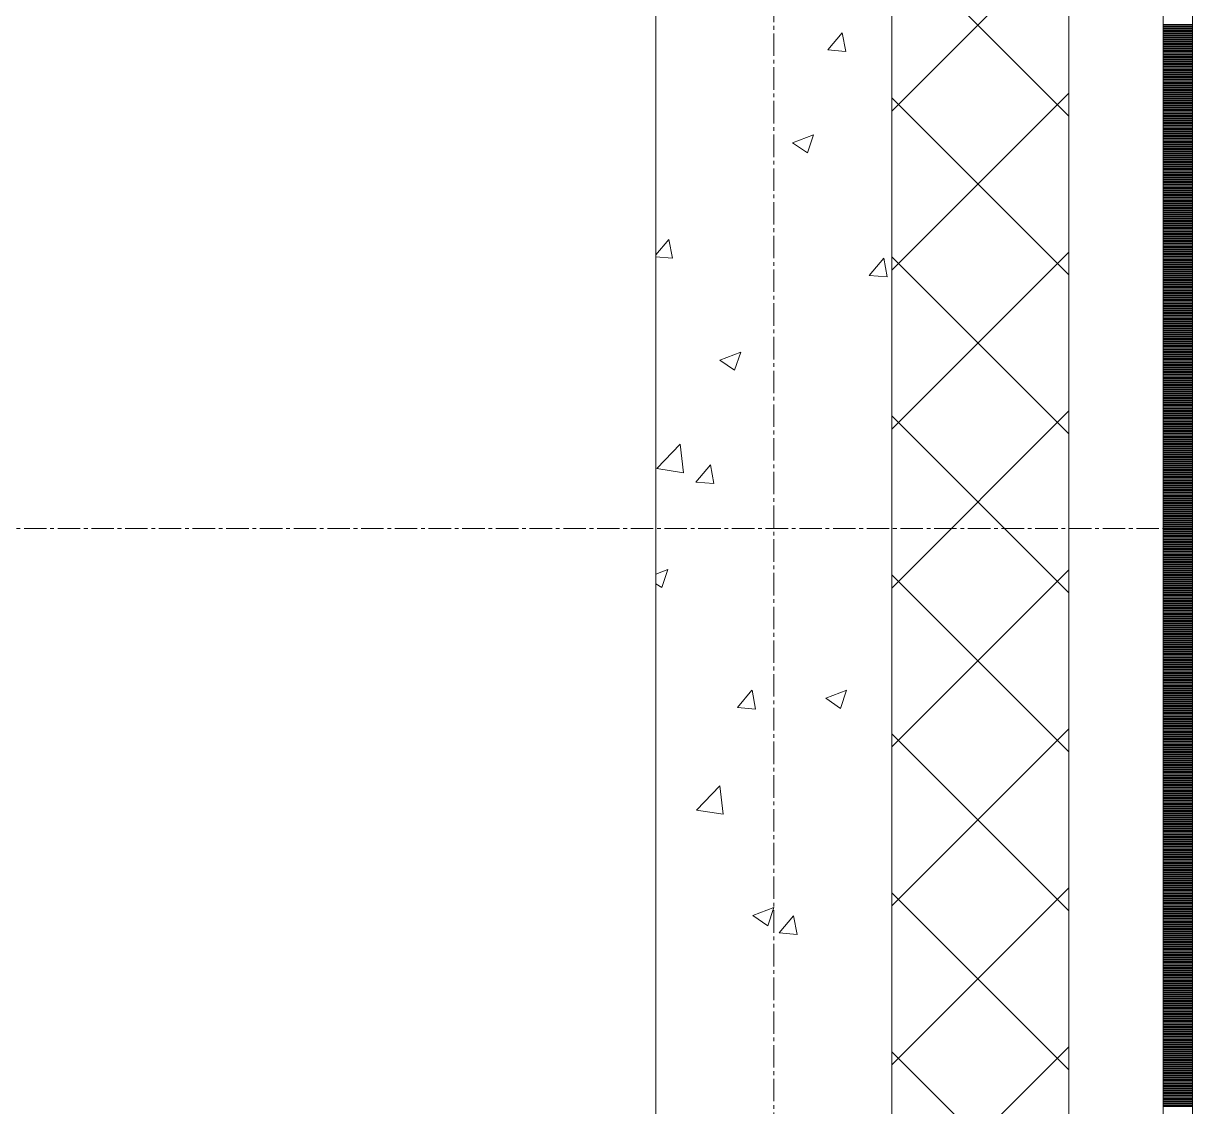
# Model space of a CAD drawing. Header units: millimetres. Extents: x -24360 to 609566, y -391049 to 148426.
# Drawn here: x 261009 to 262000, y -165740 to -164822 of the extents above; entities that cross this region are included whole.
import ezdxf

# ---------------------------------------------------------------- set-up
doc = ezdxf.new("R2010")
doc.units = ezdxf.units.MM
doc.linetypes.add('CENTER2', pattern=[28.575, 19.05, -3.175, 3.175, -3.175])
doc.layers.add('АР_Оси_РД_100', color=7, linetype='Continuous', lineweight=0, true_color=0x525252)
for name, color, linetype, lineweight in [('АР_Стены ПЕНОблок', 52, 'Continuous', 20), ('АР_Тонкая', 254, 'Continuous', 5), ('АР_Утеплитель', 31, 'Continuous', 0), ('АР_Штриховка', 8, 'Continuous', 0)]:
    doc.layers.add(name, color=color, linetype=linetype, lineweight=lineweight)

msp = doc.modelspace()

# ---------------------------------------------------------------- linework, layer by layer
at = {"layer": 'АР_Оси_РД_100', "linetype": 'CENTER2'}
for p, q in [((261645, -167650), (261645, -155721.321)), ((261645, -167650), (261645, -158150)), ((262000, -165250), (250765, -165250))]:
    msp.add_line(p, q, dxfattribs=at)
at = {"layer": 'АР_Стены ПЕНОблок', "color": 18, "linetype": 'Continuous', "lineweight": 20, "true_color": 0x000000}
for p, q in [((261545, -158150), (261545, -168350)), ((261745, -168350), (261745, -158150))]:
    msp.add_line(p, q, dxfattribs=at)
at = {"layer": 'АР_Тонкая', "color": 18, "linetype": 'Continuous', "lineweight": 5, "true_color": 0x000000}
for p, q in [((261895, -158150), (261895, -168350)), ((261975, -168350), (261975, -158150)), ((261975, -158150), (261975, -168350)), ((262000, -168350), (262000, -158150))]:
    msp.add_line(p, q, dxfattribs=at)
at = {"layer": 'АР_Утеплитель', "color": 18, "linetype": 'Continuous', "lineweight": 0, "true_color": 0x000000}
for p, q in [((261745, -158150), (261745, -168350)), ((261895, -168350), (261895, -158150))]:
    msp.add_line(p, q, dxfattribs=at)
at = {"layer": 'АР_Штриховка', "color": 18, "linetype": 'Continuous', "lineweight": 0, "true_color": 0x000000}
for p, q in [((261745, -164896.409), (261895, -164746.409)), ((261895, -164900.552), (261745, -164750.552)), ((261975, -164823), (262000, -164823)), ((261975, -164824), (262000, -164824)), ((261975, -164825), (262000, -164825)), ((261975, -164826), (262000, -164826)), ((261690.696, -164844.538), (261702.941, -164829.945)), ((261705.952, -164845.854), (261703.015, -164829.933)), ((261975, -164827), (262000, -164827)), ((261975, -164828), (262000, -164828)), ((261975, -164829), (262000, -164829)), ((261975, -164830), (262000, -164830)), ((261975, -164831), (262000, -164831)), ((261975, -164832), (262000, -164832)), ((261975, -164833), (262000, -164833)), ((261975, -164834), (262000, -164834)), ((261975, -164835), (262000, -164835)), ((261975, -164836), (262000, -164836)), ((261690.696, -164844.539), (261705.878, -164845.868)), ((261975, -164837), (262000, -164837)), ((261975, -164838), (262000, -164838)), ((261975, -164839), (262000, -164839)), ((261975, -164840), (262000, -164840)), ((261975, -164841), (262000, -164841)), ((261975, -164842), (262000, -164842)), ((261975, -164843), (262000, -164843)), ((261975, -164844), (262000, -164844)), ((261975, -164845), (262000, -164845)), ((261975, -164846), (262000, -164846)), ((261975, -164847), (262000, -164847)), ((261975, -164848), (262000, -164848)), ((261975, -164849), (262000, -164849)), ((261975, -164850), (262000, -164850)), ((261975, -164851), (262000, -164851)), ((261975, -164852), (262000, -164852)), ((261975, -164853), (262000, -164853)), ((261975, -164854), (262000, -164854)), ((261975, -164855), (262000, -164855)), ((261975, -164856), (262000, -164856)), ((261975, -164857), (262000, -164857)), ((261975, -164858), (262000, -164858)), ((261975, -164859), (262000, -164859)), ((261975, -164860), (262000, -164860)), ((261975, -164861), (262000, -164861)), ((261975, -164862), (262000, -164862)), ((261975, -164863), (262000, -164863)), ((261975, -164864), (262000, -164864)), ((261975, -164865), (262000, -164865)), ((261975, -164866), (262000, -164866)), ((261975, -164867), (262000, -164867)), ((261975, -164868), (262000, -164868)), ((261975, -164869), (262000, -164869)), ((261975, -164870), (262000, -164870)), ((261975, -164871), (262000, -164871)), ((261975, -164872), (262000, -164872)), ((261975, -164873), (262000, -164873)), ((261975, -164874), (262000, -164874)), ((261975, -164875), (262000, -164875)), ((261975, -164876), (262000, -164876)), ((261745, -165031.113), (261895, -164881.113)), ((261895, -165035.256), (261745, -164885.256)), ((261975, -164877), (262000, -164877)), ((261975, -164878), (262000, -164878)), ((261975, -164879), (262000, -164879)), ((261975, -164880), (262000, -164880)), ((261975, -164881), (262000, -164881)), ((261975, -164882), (262000, -164882)), ((261975, -164883), (262000, -164883)), ((261975, -164884), (262000, -164884)), ((261975, -164885), (262000, -164885)), ((261975, -164886), (262000, -164886)), ((261975, -164887), (262000, -164887)), ((261975, -164888), (262000, -164888)), ((261975, -164889), (262000, -164889)), ((261975, -164890), (262000, -164890)), ((261975, -164891), (262000, -164891)), ((261975, -164892), (262000, -164892)), ((261975, -164893), (262000, -164893)), ((261975, -164894), (262000, -164894)), ((261975, -164895), (262000, -164895)), ((261975, -164896), (262000, -164896)), ((261975, -164897), (262000, -164897)), ((261975, -164898), (262000, -164898)), ((261975, -164899), (262000, -164899)), ((261975, -164900), (262000, -164900)), ((261975, -164901), (262000, -164901)), ((261975, -164902), (262000, -164902)), ((261975, -164903), (262000, -164903)), ((261975, -164904), (262000, -164904)), ((261975, -164905), (262000, -164905)), ((261975, -164906), (262000, -164906)), ((261975, -164907), (262000, -164907)), ((261975, -164908), (262000, -164908)), ((261975, -164909), (262000, -164909)), ((261975, -164910), (262000, -164910)), ((261975, -164911), (262000, -164911)), ((261975, -164912), (262000, -164912)), ((261975, -164913), (262000, -164913)), ((261975, -164914), (262000, -164914)), ((261975, -164915), (262000, -164915)), ((261660.944, -164923.333), (261673.579, -164931.855)), ((261660.964, -164923.289), (261678.749, -164916.462)), ((261673.583, -164931.856), (261678.733, -164916.507)), ((261975, -164916), (262000, -164916)), ((261975, -164917), (262000, -164917)), ((261975, -164918), (262000, -164918)), ((261975, -164919), (262000, -164919)), ((261975, -164920), (262000, -164920)), ((261975, -164921), (262000, -164921)), ((261975, -164922), (262000, -164922)), ((261975, -164923), (262000, -164923)), ((261975, -164924), (262000, -164924)), ((261975, -164925), (262000, -164925)), ((261975, -164926), (262000, -164926)), ((261975, -164927), (262000, -164927)), ((261975, -164928), (262000, -164928)), ((261975, -164929), (262000, -164929)), ((261975, -164930), (262000, -164930)), ((261975, -164931), (262000, -164931)), ((261975, -164932), (262000, -164932)), ((261975, -164933), (262000, -164933)), ((261975, -164934), (262000, -164934)), ((261975, -164935), (262000, -164935)), ((261975, -164936), (262000, -164936)), ((261975, -164937), (262000, -164937)), ((261975, -164938), (262000, -164938)), ((261975, -164939), (262000, -164939)), ((261975, -164940), (262000, -164940)), ((261975, -164941), (262000, -164941)), ((261975, -164942), (262000, -164942)), ((261975, -164943), (262000, -164943)), ((261975, -164944), (262000, -164944)), ((261975, -164945), (262000, -164945)), ((261975, -164946), (262000, -164946)), ((261975, -164947), (262000, -164947)), ((261975, -164948), (262000, -164948)), ((261975, -164949), (262000, -164949)), ((261975, -164950), (262000, -164950)), ((261975, -164951), (262000, -164951)), ((261975, -164952), (262000, -164952)), ((261975, -164953), (262000, -164953)), ((261975, -164954), (262000, -164954)), ((261975, -164955), (262000, -164955)), ((261975, -164956), (262000, -164956)), ((261975, -164957), (262000, -164957)), ((261975, -164958), (262000, -164958)), ((261975, -164959), (262000, -164959)), ((261975, -164960), (262000, -164960)), ((261975, -164961), (262000, -164961)), ((261975, -164962), (262000, -164962)), ((261975, -164963), (262000, -164963)), ((261975, -164964), (262000, -164964)), ((261975, -164965), (262000, -164965)), ((261975, -164966), (262000, -164966)), ((261975, -164967), (262000, -164967)), ((261975, -164968), (262000, -164968)), ((261975, -164969), (262000, -164969)), ((261975, -164970), (262000, -164970)), ((261975, -164971), (262000, -164971)), ((261975, -164972), (262000, -164972)), ((261975, -164973), (262000, -164973)), ((261975, -164974), (262000, -164974)), ((261975, -164975), (262000, -164975)), ((261975, -164976), (262000, -164976)), ((261975, -164977), (262000, -164977)), ((261975, -164978), (262000, -164978)), ((261975, -164979), (262000, -164979)), ((261975, -164980), (262000, -164980)), ((261975, -164981), (262000, -164981)), ((261975, -164982), (262000, -164982)), ((261975, -164983), (262000, -164983)), ((261975, -164984), (262000, -164984)), ((261975, -164985), (262000, -164985)), ((261975, -164986), (262000, -164986)), ((261975, -164987), (262000, -164987)), ((261975, -164988), (262000, -164988)), ((261975, -164989), (262000, -164989)), ((261975, -164990), (262000, -164990)), ((261975, -164991), (262000, -164991)), ((261975, -164992), (262000, -164992)), ((261975, -164993), (262000, -164993)), ((261975, -164994), (262000, -164994)), ((261975, -164995), (262000, -164995)), ((261975, -164996), (262000, -164996)), ((261975, -164997), (262000, -164997)), ((261975, -164998), (262000, -164998)), ((261975, -164999), (262000, -164999)), ((261975, -165000), (262000, -165000)), ((261975, -165001), (262000, -165001)), ((261975, -165002), (262000, -165002)), ((261975, -165003), (262000, -165003)), ((261975, -165004), (262000, -165004)), ((261545, -165018.172), (261556, -165005.063)), ((261559.01, -165020.972), (261556.073, -165005.05)), ((261975, -165005), (262000, -165005)), ((261975, -165006), (262000, -165006)), ((261975, -165007), (262000, -165007)), ((261975, -165008), (262000, -165008)), ((261975, -165009), (262000, -165009)), ((261975, -165010), (262000, -165010)), ((261975, -165011), (262000, -165011)), ((261975, -165012), (262000, -165012)), ((261975, -165013), (262000, -165013)), ((261975, -165014), (262000, -165014)), ((261545, -165019.766), (261558.936, -165020.985)), ((261725.939, -165035.595), (261738.184, -165021.002)), ((261741.195, -165036.911), (261738.258, -165020.99)), ((261745, -165165.816), (261895, -165015.816)), ((261895, -165169.96), (261745, -165019.96)), ((261975, -165015), (262000, -165015)), ((261975, -165016), (262000, -165016)), ((261975, -165017), (262000, -165017)), ((261975, -165018), (262000, -165018)), ((261975, -165019), (262000, -165019)), ((261975, -165020), (262000, -165020)), ((261975, -165021), (262000, -165021)), ((261975, -165022), (262000, -165022)), ((261975, -165023), (262000, -165023)), ((261975, -165024), (262000, -165024)), ((261975, -165025), (262000, -165025)), ((261975, -165026), (262000, -165026)), ((261975, -165027), (262000, -165027)), ((261975, -165028), (262000, -165028)), ((261975, -165029), (262000, -165029)), ((261975, -165030), (262000, -165030)), ((261975, -165031), (262000, -165031)), ((261975, -165032), (262000, -165032)), ((261975, -165033), (262000, -165033)), ((261975, -165034), (262000, -165034)), ((261725.939, -165035.596), (261741.121, -165036.924)), ((261975, -165035), (262000, -165035)), ((261975, -165036), (262000, -165036)), ((261975, -165037), (262000, -165037)), ((261975, -165038), (262000, -165038)), ((261975, -165039), (262000, -165039)), ((261975, -165040), (262000, -165040)), ((261975, -165041), (262000, -165041)), ((261975, -165042), (262000, -165042)), ((261975, -165043), (262000, -165043)), ((261975, -165044), (262000, -165044)), ((261975, -165045), (262000, -165045)), ((261975, -165046), (262000, -165046)), ((261975, -165047), (262000, -165047)), ((261975, -165048), (262000, -165048)), ((261975, -165049), (262000, -165049)), ((261975, -165050), (262000, -165050)), ((261975, -165051), (262000, -165051)), ((261975, -165052), (262000, -165052)), ((261975, -165053), (262000, -165053)), ((261975, -165054), (262000, -165054)), ((261975, -165055), (262000, -165055)), ((261975, -165056), (262000, -165056)), ((261975, -165057), (262000, -165057)), ((261975, -165058), (262000, -165058)), ((261975, -165059), (262000, -165059)), ((261975, -165060), (262000, -165060)), ((261975, -165061), (262000, -165061)), ((261975, -165062), (262000, -165062)), ((261975, -165063), (262000, -165063)), ((261975, -165064), (262000, -165064)), ((261975, -165065), (262000, -165065)), ((261975, -165066), (262000, -165066)), ((261975, -165067), (262000, -165067)), ((261975, -165068), (262000, -165068)), ((261975, -165069), (262000, -165069)), ((261975, -165070), (262000, -165070)), ((261975, -165071), (262000, -165071)), ((261975, -165072), (262000, -165072)), ((261975, -165073), (262000, -165073)), ((261975, -165074), (262000, -165074)), ((261975, -165075), (262000, -165075)), ((261975, -165076), (262000, -165076)), ((261975, -165077), (262000, -165077)), ((261975, -165078), (262000, -165078)), ((261975, -165079), (262000, -165079)), ((261975, -165080), (262000, -165080)), ((261975, -165081), (262000, -165081)), ((261975, -165082), (262000, -165082)), ((261975, -165083), (262000, -165083)), ((261975, -165084), (262000, -165084)), ((261975, -165085), (262000, -165085)), ((261975, -165086), (262000, -165086)), ((261975, -165087), (262000, -165087)), ((261975, -165088), (262000, -165088)), ((261975, -165089), (262000, -165089)), ((261975, -165090), (262000, -165090)), ((261975, -165091), (262000, -165091)), ((261975, -165092), (262000, -165092)), ((261975, -165093), (262000, -165093)), ((261975, -165094), (262000, -165094)), ((261599.162, -165107.477), (261616.947, -165100.65)), ((261611.781, -165116.044), (261616.931, -165100.695)), ((261975, -165095), (262000, -165095)), ((261975, -165096), (262000, -165096)), ((261975, -165097), (262000, -165097)), ((261975, -165098), (262000, -165098)), ((261975, -165099), (262000, -165099)), ((261975, -165100), (262000, -165100)), ((261975, -165101), (262000, -165101)), ((261975, -165102), (262000, -165102)), ((261975, -165103), (262000, -165103)), ((261975, -165104), (262000, -165104)), ((261599.142, -165107.521), (261611.777, -165116.043)), ((261975, -165105), (262000, -165105)), ((261975, -165106), (262000, -165106)), ((261975, -165107), (262000, -165107)), ((261975, -165108), (262000, -165108)), ((261975, -165109), (262000, -165109)), ((261975, -165110), (262000, -165110)), ((261975, -165111), (262000, -165111)), ((261975, -165112), (262000, -165112)), ((261975, -165113), (262000, -165113)), ((261975, -165114), (262000, -165114)), ((261975, -165115), (262000, -165115)), ((261975, -165116), (262000, -165116)), ((261975, -165117), (262000, -165117)), ((261975, -165118), (262000, -165118)), ((261975, -165119), (262000, -165119)), ((261975, -165120), (262000, -165120)), ((261975, -165121), (262000, -165121)), ((261975, -165122), (262000, -165122)), ((261975, -165123), (262000, -165123)), ((261975, -165124), (262000, -165124)), ((261975, -165125), (262000, -165125)), ((261975, -165126), (262000, -165126)), ((261975, -165127), (262000, -165127)), ((261975, -165128), (262000, -165128)), ((261975, -165129), (262000, -165129)), ((261975, -165130), (262000, -165130)), ((261975, -165131), (262000, -165131)), ((261975, -165132), (262000, -165132)), ((261975, -165133), (262000, -165133)), ((261975, -165134), (262000, -165134)), ((261975, -165135), (262000, -165135)), ((261975, -165136), (262000, -165136)), ((261975, -165137), (262000, -165137)), ((261975, -165138), (262000, -165138)), ((261975, -165139), (262000, -165139)), ((261975, -165140), (262000, -165140)), ((261975, -165141), (262000, -165141)), ((261975, -165142), (262000, -165142)), ((261975, -165143), (262000, -165143)), ((261745, -165300.52), (261895, -165150.52)), ((261975, -165144), (262000, -165144)), ((261975, -165145), (262000, -165145)), ((261975, -165146), (262000, -165146)), ((261975, -165147), (262000, -165147)), ((261975, -165148), (262000, -165148)), ((261975, -165149), (262000, -165149)), ((261975, -165150), (262000, -165150)), ((261975, -165151), (262000, -165151)), ((261975, -165152), (262000, -165152)), ((261975, -165153), (262000, -165153)), ((261895, -165304.664), (261745, -165154.664)), ((261975, -165154), (262000, -165154)), ((261975, -165155), (262000, -165155)), ((261975, -165156), (262000, -165156)), ((261975, -165157), (262000, -165157)), ((261975, -165158), (262000, -165158)), ((261975, -165159), (262000, -165159)), ((261975, -165160), (262000, -165160)), ((261975, -165161), (262000, -165161)), ((261975, -165162), (262000, -165162)), ((261975, -165163), (262000, -165163)), ((261975, -165164), (262000, -165164)), ((261975, -165165), (262000, -165165)), ((261975, -165166), (262000, -165166)), ((261975, -165167), (262000, -165167)), ((261975, -165168), (262000, -165168)), ((261975, -165169), (262000, -165169)), ((261975, -165170), (262000, -165170)), ((261975, -165171), (262000, -165171)), ((261975, -165172), (262000, -165172)), ((261975, -165173), (262000, -165173)), ((261545.819, -165199.295), (261565.603, -165178.676)), ((261568.43, -165202.796), (261565.623, -165178.673)), ((261975, -165174), (262000, -165174)), ((261975, -165175), (262000, -165175)), ((261975, -165176), (262000, -165176)), ((261975, -165177), (262000, -165177)), ((261975, -165178), (262000, -165178)), ((261975, -165179), (262000, -165179)), ((261975, -165180), (262000, -165180)), ((261975, -165181), (262000, -165181)), ((261975, -165182), (262000, -165182)), ((261975, -165183), (262000, -165183)), ((261975, -165184), (262000, -165184)), ((261975, -165185), (262000, -165185)), ((261975, -165186), (262000, -165186)), ((261975, -165187), (262000, -165187)), ((261975, -165188), (262000, -165188)), ((261975, -165189), (262000, -165189)), ((261975, -165190), (262000, -165190)), ((261975, -165191), (262000, -165191)), ((261975, -165192), (262000, -165192)), ((261975, -165193), (262000, -165193)), ((261545.834, -165199.327), (261568.424, -165202.831)), ((261578.998, -165210.713), (261591.243, -165196.12)), ((261594.253, -165212.029), (261591.316, -165196.107)), ((261975, -165194), (262000, -165194)), ((261975, -165195), (262000, -165195)), ((261975, -165196), (262000, -165196)), ((261975, -165197), (262000, -165197)), ((261975, -165198), (262000, -165198)), ((261975, -165199), (262000, -165199)), ((261975, -165200), (262000, -165200)), ((261975, -165201), (262000, -165201)), ((261975, -165202), (262000, -165202)), ((261975, -165203), (262000, -165203)), ((261578.998, -165210.714), (261594.18, -165212.042)), ((261975, -165204), (262000, -165204)), ((261975, -165205), (262000, -165205)), ((261975, -165206), (262000, -165206)), ((261975, -165207), (262000, -165207)), ((261975, -165208), (262000, -165208)), ((261975, -165209), (262000, -165209)), ((261975, -165210), (262000, -165210)), ((261975, -165211), (262000, -165211)), ((261975, -165212), (262000, -165212)), ((261975, -165213), (262000, -165213)), ((261975, -165214), (262000, -165214)), ((261975, -165215), (262000, -165215)), ((261975, -165216), (262000, -165216)), ((261975, -165217), (262000, -165217)), ((261975, -165218), (262000, -165218)), ((261975, -165219), (262000, -165219)), ((261975, -165220), (262000, -165220)), ((261975, -165221), (262000, -165221)), ((261975, -165222), (262000, -165222)), ((261975, -165223), (262000, -165223)), ((261975, -165224), (262000, -165224)), ((261975, -165225), (262000, -165225)), ((261975, -165226), (262000, -165226)), ((261975, -165227), (262000, -165227)), ((261975, -165228), (262000, -165228)), ((261975, -165229), (262000, -165229)), ((261975, -165230), (262000, -165230)), ((261975, -165231), (262000, -165231)), ((261975, -165232), (262000, -165232)), ((261975, -165233), (262000, -165233)), ((261975, -165234), (262000, -165234)), ((261975, -165235), (262000, -165235)), ((261975, -165236), (262000, -165236)), ((261975, -165237), (262000, -165237)), ((261975, -165238), (262000, -165238)), ((261975, -165239), (262000, -165239)), ((261975, -165240), (262000, -165240)), ((261975, -165241), (262000, -165241)), ((261975, -165242), (262000, -165242)), ((261975, -165243), (262000, -165243)), ((261975, -165244), (262000, -165244)), ((261975, -165245), (262000, -165245)), ((261975, -165246), (262000, -165246)), ((261975, -165247), (262000, -165247)), ((261975, -165248), (262000, -165248)), ((261975, -165249), (262000, -165249)), ((261975, -165250), (262000, -165250)), ((261975, -165251), (262000, -165251)), ((261975, -165252), (262000, -165252)), ((261975, -165253), (262000, -165253)), ((261975, -165254), (262000, -165254)), ((261975, -165255), (262000, -165255)), ((261975, -165256), (262000, -165256)), ((261975, -165257), (262000, -165257)), ((261975, -165258), (262000, -165258)), ((261975, -165259), (262000, -165259)), ((261975, -165260), (262000, -165260)), ((261975, -165261), (262000, -165261)), ((261975, -165262), (262000, -165262)), ((261975, -165263), (262000, -165263)), ((261975, -165264), (262000, -165264)), ((261975, -165265), (262000, -165265)), ((261975, -165266), (262000, -165266)), ((261975, -165267), (262000, -165267)), ((261975, -165268), (262000, -165268)), ((261975, -165269), (262000, -165269)), ((261975, -165270), (262000, -165270)), ((261975, -165271), (262000, -165271)), ((261975, -165272), (262000, -165272)), ((261975, -165273), (262000, -165273)), ((261975, -165274), (262000, -165274)), ((261975, -165275), (262000, -165275)), ((261975, -165276), (262000, -165276)), ((261975, -165277), (262000, -165277)), ((261975, -165278), (262000, -165278)), ((261975, -165279), (262000, -165279)), ((261975, -165280), (262000, -165280)), ((261975, -165281), (262000, -165281)), ((261975, -165282), (262000, -165282)), ((261545, -165288.732), (261555.145, -165284.838)), ((261549.979, -165300.232), (261555.129, -165284.883)), ((261745, -165435.224), (261895, -165285.224)), ((261895, -165439.368), (261745, -165289.368)), ((261975, -165283), (262000, -165283)), ((261975, -165284), (262000, -165284)), ((261975, -165285), (262000, -165285)), ((261975, -165286), (262000, -165286)), ((261975, -165287), (262000, -165287)), ((261975, -165288), (262000, -165288)), ((261975, -165289), (262000, -165289)), ((261975, -165290), (262000, -165290)), ((261975, -165291), (262000, -165291)), ((261975, -165292), (262000, -165292)), ((261545, -165296.876), (261549.975, -165300.231)), ((261975, -165293), (262000, -165293)), ((261975, -165294), (262000, -165294)), ((261975, -165295), (262000, -165295)), ((261975, -165296), (262000, -165296)), ((261975, -165297), (262000, -165297)), ((261975, -165298), (262000, -165298)), ((261975, -165299), (262000, -165299)), ((261975, -165300), (262000, -165300)), ((261975, -165301), (262000, -165301)), ((261975, -165302), (262000, -165302)), ((261975, -165303), (262000, -165303)), ((261975, -165304), (262000, -165304)), ((261975, -165305), (262000, -165305)), ((261975, -165306), (262000, -165306)), ((261975, -165307), (262000, -165307)), ((261975, -165308), (262000, -165308)), ((261975, -165309), (262000, -165309)), ((261975, -165310), (262000, -165310)), ((261975, -165311), (262000, -165311)), ((261975, -165312), (262000, -165312)), ((261975, -165313), (262000, -165313)), ((261975, -165314), (262000, -165314)), ((261975, -165315), (262000, -165315)), ((261975, -165316), (262000, -165316)), ((261975, -165317), (262000, -165317)), ((261975, -165318), (262000, -165318)), ((261975, -165319), (262000, -165319)), ((261975, -165320), (262000, -165320)), ((261975, -165321), (262000, -165321)), ((261975, -165322), (262000, -165322)), ((261975, -165323), (262000, -165323)), ((261975, -165324), (262000, -165324)), ((261975, -165325), (262000, -165325)), ((261975, -165326), (262000, -165326)), ((261975, -165327), (262000, -165327)), ((261975, -165328), (262000, -165328)), ((261975, -165329), (262000, -165329)), ((261975, -165330), (262000, -165330)), ((261975, -165331), (262000, -165331)), ((261975, -165332), (262000, -165332)), ((261975, -165333), (262000, -165333)), ((261975, -165334), (262000, -165334)), ((261975, -165335), (262000, -165335)), ((261975, -165336), (262000, -165336)), ((261975, -165337), (262000, -165337)), ((261975, -165338), (262000, -165338)), ((261975, -165339), (262000, -165339)), ((261975, -165340), (262000, -165340)), ((261975, -165341), (262000, -165341)), ((261975, -165342), (262000, -165342)), ((261975, -165343), (262000, -165343)), ((261975, -165344), (262000, -165344)), ((261975, -165345), (262000, -165345)), ((261975, -165346), (262000, -165346)), ((261975, -165347), (262000, -165347)), ((261975, -165348), (262000, -165348)), ((261975, -165349), (262000, -165349)), ((261975, -165350), (262000, -165350)), ((261975, -165351), (262000, -165351)), ((261975, -165352), (262000, -165352)), ((261975, -165353), (262000, -165353)), ((261975, -165354), (262000, -165354)), ((261975, -165355), (262000, -165355)), ((261975, -165356), (262000, -165356)), ((261975, -165357), (262000, -165357)), ((261975, -165358), (262000, -165358)), ((261975, -165359), (262000, -165359)), ((261975, -165360), (262000, -165360)), ((261975, -165361), (262000, -165361)), ((261975, -165362), (262000, -165362)), ((261975, -165363), (262000, -165363)), ((261975, -165364), (262000, -165364)), ((261975, -165365), (262000, -165365)), ((261975, -165366), (262000, -165366)), ((261975, -165367), (262000, -165367)), ((261975, -165368), (262000, -165368)), ((261975, -165369), (262000, -165369)), ((261975, -165370), (262000, -165370)), ((261975, -165371), (262000, -165371)), ((261975, -165372), (262000, -165372)), ((261975, -165373), (262000, -165373)), ((261975, -165374), (262000, -165374)), ((261975, -165375), (262000, -165375)), ((261975, -165376), (262000, -165376)), ((261975, -165377), (262000, -165377)), ((261975, -165378), (262000, -165378)), ((261975, -165379), (262000, -165379)), ((261975, -165380), (262000, -165380)), ((261975, -165381), (262000, -165381)), ((261614.241, -165401.77), (261626.486, -165387.176)), ((261629.496, -165403.086), (261626.559, -165387.164)), ((261688.974, -165393.93), (261706.759, -165387.103)), ((261701.593, -165402.498), (261706.743, -165387.149)), ((261975, -165382), (262000, -165382)), ((261975, -165383), (262000, -165383)), ((261975, -165384), (262000, -165384)), ((261975, -165385), (262000, -165385)), ((261975, -165386), (262000, -165386)), ((261975, -165387), (262000, -165387)), ((261975, -165388), (262000, -165388)), ((261975, -165389), (262000, -165389)), ((261975, -165390), (262000, -165390)), ((261975, -165391), (262000, -165391)), ((261688.954, -165393.974), (261701.589, -165402.496)), ((261975, -165392), (262000, -165392)), ((261975, -165393), (262000, -165393)), ((261975, -165394), (262000, -165394)), ((261975, -165395), (262000, -165395)), ((261975, -165396), (262000, -165396)), ((261975, -165397), (262000, -165397)), ((261975, -165398), (262000, -165398)), ((261975, -165399), (262000, -165399)), ((261975, -165400), (262000, -165400)), ((261975, -165401), (262000, -165401)), ((261614.241, -165401.771), (261629.423, -165403.099)), ((261975, -165402), (262000, -165402)), ((261975, -165403), (262000, -165403)), ((261975, -165404), (262000, -165404)), ((261975, -165405), (262000, -165405)), ((261975, -165406), (262000, -165406)), ((261975, -165407), (262000, -165407)), ((261975, -165408), (262000, -165408)), ((261975, -165409), (262000, -165409)), ((261975, -165410), (262000, -165410)), ((261975, -165411), (262000, -165411)), ((261745, -165569.928), (261895, -165419.928)), ((261975, -165412), (262000, -165412)), ((261975, -165413), (262000, -165413)), ((261975, -165414), (262000, -165414)), ((261975, -165415), (262000, -165415)), ((261975, -165416), (262000, -165416)), ((261975, -165417), (262000, -165417)), ((261975, -165418), (262000, -165418)), ((261975, -165419), (262000, -165419)), ((261975, -165420), (262000, -165420)), ((261975, -165421), (262000, -165421)), ((261895, -165574.072), (261745, -165424.072)), ((261975, -165422), (262000, -165422)), ((261975, -165423), (262000, -165423)), ((261975, -165424), (262000, -165424)), ((261975, -165425), (262000, -165425)), ((261975, -165426), (262000, -165426)), ((261975, -165427), (262000, -165427)), ((261975, -165428), (262000, -165428)), ((261975, -165429), (262000, -165429)), ((261975, -165430), (262000, -165430)), ((261975, -165431), (262000, -165431)), ((261975, -165432), (262000, -165432)), ((261975, -165433), (262000, -165433)), ((261975, -165434), (262000, -165434)), ((261975, -165435), (262000, -165435)), ((261975, -165436), (262000, -165436)), ((261975, -165437), (262000, -165437)), ((261975, -165438), (262000, -165438)), ((261975, -165439), (262000, -165439)), ((261975, -165440), (262000, -165440)), ((261975, -165441), (262000, -165441)), ((261975, -165442), (262000, -165442)), ((261975, -165443), (262000, -165443)), ((261975, -165444), (262000, -165444)), ((261975, -165445), (262000, -165445)), ((261975, -165446), (262000, -165446)), ((261975, -165447), (262000, -165447)), ((261975, -165448), (262000, -165448)), ((261975, -165449), (262000, -165449)), ((261975, -165450), (262000, -165450)), ((261975, -165451), (262000, -165451)), ((261975, -165452), (262000, -165452)), ((261975, -165453), (262000, -165453)), ((261975, -165454), (262000, -165454)), ((261975, -165455), (262000, -165455)), ((261975, -165456), (262000, -165456)), ((261975, -165457), (262000, -165457)), ((261975, -165458), (262000, -165458)), ((261975, -165459), (262000, -165459)), ((261975, -165460), (262000, -165460)), ((261579.494, -165488.763), (261599.278, -165468.144)), ((261602.104, -165492.264), (261599.298, -165468.142)), ((261975, -165461), (262000, -165461)), ((261975, -165462), (262000, -165462)), ((261975, -165463), (262000, -165463)), ((261975, -165464), (262000, -165464)), ((261975, -165465), (262000, -165465)), ((261975, -165466), (262000, -165466)), ((261975, -165467), (262000, -165467)), ((261975, -165468), (262000, -165468)), ((261975, -165469), (262000, -165469)), ((261975, -165470), (262000, -165470)), ((261975, -165471), (262000, -165471)), ((261975, -165472), (262000, -165472)), ((261975, -165473), (262000, -165473)), ((261975, -165474), (262000, -165474)), ((261975, -165475), (262000, -165475)), ((261975, -165476), (262000, -165476)), ((261975, -165477), (262000, -165477)), ((261975, -165478), (262000, -165478)), ((261975, -165479), (262000, -165479)), ((261975, -165480), (262000, -165480)), ((261579.509, -165488.795), (261602.099, -165492.299)), ((261975, -165481), (262000, -165481)), ((261975, -165482), (262000, -165482)), ((261975, -165483), (262000, -165483)), ((261975, -165484), (262000, -165484)), ((261975, -165485), (262000, -165485)), ((261975, -165486), (262000, -165486)), ((261975, -165487), (262000, -165487)), ((261975, -165488), (262000, -165488)), ((261975, -165489), (262000, -165489)), ((261975, -165490), (262000, -165490)), ((261975, -165491), (262000, -165491)), ((261975, -165492), (262000, -165492)), ((261975, -165493), (262000, -165493)), ((261975, -165494), (262000, -165494)), ((261975, -165495), (262000, -165495)), ((261975, -165496), (262000, -165496)), ((261975, -165497), (262000, -165497)), ((261975, -165498), (262000, -165498)), ((261975, -165499), (262000, -165499)), ((261975, -165500), (262000, -165500)), ((261975, -165501), (262000, -165501)), ((261975, -165502), (262000, -165502)), ((261975, -165503), (262000, -165503)), ((261975, -165504), (262000, -165504)), ((261975, -165505), (262000, -165505)), ((261975, -165506), (262000, -165506)), ((261975, -165507), (262000, -165507)), ((261975, -165508), (262000, -165508)), ((261975, -165509), (262000, -165509)), ((261975, -165510), (262000, -165510)), ((261975, -165511), (262000, -165511)), ((261975, -165512), (262000, -165512)), ((261975, -165513), (262000, -165513)), ((261975, -165514), (262000, -165514)), ((261975, -165515), (262000, -165515)), ((261975, -165516), (262000, -165516)), ((261975, -165517), (262000, -165517)), ((261975, -165518), (262000, -165518)), ((261975, -165519), (262000, -165519)), ((261975, -165520), (262000, -165520)), ((261975, -165521), (262000, -165521)), ((261975, -165522), (262000, -165522)), ((261975, -165523), (262000, -165523)), ((261975, -165524), (262000, -165524)), ((261975, -165525), (262000, -165525)), ((261975, -165526), (262000, -165526)), ((261975, -165527), (262000, -165527)), ((261975, -165528), (262000, -165528)), ((261975, -165529), (262000, -165529)), ((261975, -165530), (262000, -165530)), ((261975, -165531), (262000, -165531)), ((261975, -165532), (262000, -165532)), ((261975, -165533), (262000, -165533)), ((261975, -165534), (262000, -165534)), ((261975, -165535), (262000, -165535)), ((261975, -165536), (262000, -165536)), ((261975, -165537), (262000, -165537)), ((261975, -165538), (262000, -165538)), ((261975, -165539), (262000, -165539)), ((261975, -165540), (262000, -165540)), ((261975, -165541), (262000, -165541)), ((261975, -165542), (262000, -165542)), ((261975, -165543), (262000, -165543)), ((261975, -165544), (262000, -165544)), ((261975, -165545), (262000, -165545)), ((261975, -165546), (262000, -165546)), ((261975, -165547), (262000, -165547)), ((261975, -165548), (262000, -165548)), ((261975, -165549), (262000, -165549)), ((261975, -165550), (262000, -165550)), ((261745, -165704.632), (261895, -165554.632)), ((261895, -165708.775), (261745, -165558.775)), ((261975, -165551), (262000, -165551)), ((261975, -165552), (262000, -165552)), ((261975, -165553), (262000, -165553)), ((261975, -165554), (262000, -165554)), ((261975, -165555), (262000, -165555)), ((261975, -165556), (262000, -165556)), ((261975, -165557), (262000, -165557)), ((261975, -165558), (262000, -165558)), ((261975, -165559), (262000, -165559)), ((261975, -165560), (262000, -165560)), ((261975, -165561), (262000, -165561)), ((261975, -165562), (262000, -165562)), ((261975, -165563), (262000, -165563)), ((261975, -165564), (262000, -165564)), ((261975, -165565), (262000, -165565)), ((261975, -165566), (262000, -165566)), ((261975, -165567), (262000, -165567)), ((261975, -165568), (262000, -165568)), ((261975, -165569), (262000, -165569)), ((261627.152, -165578.162), (261639.787, -165586.684)), ((261627.172, -165578.118), (261644.957, -165571.292)), ((261639.791, -165586.686), (261644.941, -165571.337)), ((261649.485, -165592.826), (261661.73, -165578.233)), ((261664.739, -165594.143), (261661.802, -165578.221)), ((261975, -165570), (262000, -165570)), ((261975, -165571), (262000, -165571)), ((261975, -165572), (262000, -165572)), ((261975, -165573), (262000, -165573)), ((261975, -165574), (262000, -165574)), ((261975, -165575), (262000, -165575)), ((261975, -165576), (262000, -165576)), ((261975, -165577), (262000, -165577)), ((261975, -165578), (262000, -165578)), ((261975, -165579), (262000, -165579)), ((261975, -165580), (262000, -165580)), ((261975, -165581), (262000, -165581)), ((261975, -165582), (262000, -165582)), ((261975, -165583), (262000, -165583)), ((261975, -165584), (262000, -165584)), ((261975, -165585), (262000, -165585)), ((261975, -165586), (262000, -165586)), ((261975, -165587), (262000, -165587)), ((261975, -165588), (262000, -165588)), ((261975, -165589), (262000, -165589)), ((261649.485, -165592.828), (261664.667, -165594.156)), ((261975, -165590), (262000, -165590)), ((261975, -165591), (262000, -165591)), ((261975, -165592), (262000, -165592)), ((261975, -165593), (262000, -165593)), ((261975, -165594), (262000, -165594)), ((261975, -165595), (262000, -165595)), ((261975, -165596), (262000, -165596)), ((261975, -165597), (262000, -165597)), ((261975, -165598), (262000, -165598)), ((261975, -165599), (262000, -165599)), ((261975, -165600), (262000, -165600)), ((261975, -165601), (262000, -165601)), ((261975, -165602), (262000, -165602)), ((261975, -165603), (262000, -165603)), ((261975, -165604), (262000, -165604)), ((261975, -165605), (262000, -165605)), ((261975, -165606), (262000, -165606)), ((261975, -165607), (262000, -165607)), ((261975, -165608), (262000, -165608)), ((261975, -165609), (262000, -165609)), ((261975, -165610), (262000, -165610)), ((261975, -165611), (262000, -165611)), ((261975, -165612), (262000, -165612)), ((261975, -165613), (262000, -165613)), ((261975, -165614), (262000, -165614)), ((261975, -165615), (262000, -165615)), ((261975, -165616), (262000, -165616)), ((261975, -165617), (262000, -165617)), ((261975, -165618), (262000, -165618)), ((261975, -165619), (262000, -165619)), ((261975, -165620), (262000, -165620)), ((261975, -165621), (262000, -165621)), ((261975, -165622), (262000, -165622)), ((261975, -165623), (262000, -165623)), ((261975, -165624), (262000, -165624)), ((261975, -165625), (262000, -165625)), ((261975, -165626), (262000, -165626)), ((261975, -165627), (262000, -165627)), ((261975, -165628), (262000, -165628)), ((261975, -165629), (262000, -165629)), ((261975, -165630), (262000, -165630)), ((261975, -165631), (262000, -165631)), ((261975, -165632), (262000, -165632)), ((261975, -165633), (262000, -165633)), ((261975, -165634), (262000, -165634)), ((261975, -165635), (262000, -165635)), ((261975, -165636), (262000, -165636)), ((261975, -165637), (262000, -165637)), ((261975, -165638), (262000, -165638)), ((261975, -165639), (262000, -165639)), ((261975, -165640), (262000, -165640)), ((261975, -165641), (262000, -165641)), ((261975, -165642), (262000, -165642)), ((261975, -165643), (262000, -165643)), ((261975, -165644), (262000, -165644)), ((261975, -165645), (262000, -165645)), ((261975, -165646), (262000, -165646)), ((261975, -165647), (262000, -165647)), ((261975, -165648), (262000, -165648)), ((261975, -165649), (262000, -165649)), ((261975, -165650), (262000, -165650)), ((261975, -165651), (262000, -165651)), ((261975, -165652), (262000, -165652)), ((261975, -165653), (262000, -165653)), ((261975, -165654), (262000, -165654)), ((261975, -165655), (262000, -165655)), ((261975, -165656), (262000, -165656)), ((261975, -165657), (262000, -165657)), ((261975, -165658), (262000, -165658)), ((261975, -165659), (262000, -165659)), ((261975, -165660), (262000, -165660)), ((261975, -165661), (262000, -165661)), ((261975, -165662), (262000, -165662)), ((261975, -165663), (262000, -165663)), ((261975, -165664), (262000, -165664)), ((261975, -165665), (262000, -165665)), ((261975, -165666), (262000, -165666)), ((261975, -165667), (262000, -165667)), ((261975, -165668), (262000, -165668)), ((261975, -165669), (262000, -165669)), ((261975, -165670), (262000, -165670)), ((261975, -165671), (262000, -165671)), ((261975, -165672), (262000, -165672)), ((261975, -165673), (262000, -165673)), ((261975, -165674), (262000, -165674)), ((261975, -165675), (262000, -165675)), ((261975, -165676), (262000, -165676)), ((261975, -165677), (262000, -165677)), ((261975, -165678), (262000, -165678)), ((261975, -165679), (262000, -165679)), ((261975, -165680), (262000, -165680)), ((261975, -165681), (262000, -165681)), ((261975, -165682), (262000, -165682)), ((261975, -165683), (262000, -165683)), ((261975, -165684), (262000, -165684)), ((261975, -165685), (262000, -165685)), ((261975, -165686), (262000, -165686)), ((261975, -165687), (262000, -165687)), ((261975, -165688), (262000, -165688)), ((261745, -165839.336), (261895, -165689.336)), ((261895, -165843.479), (261745, -165693.479)), ((261975, -165689), (262000, -165689)), ((261975, -165690), (262000, -165690)), ((261975, -165691), (262000, -165691)), ((261975, -165692), (262000, -165692)), ((261975, -165693), (262000, -165693)), ((261975, -165694), (262000, -165694)), ((261975, -165695), (262000, -165695)), ((261975, -165696), (262000, -165696)), ((261975, -165697), (262000, -165697)), ((261975, -165698), (262000, -165698)), ((261975, -165699), (262000, -165699)), ((261975, -165700), (262000, -165700)), ((261975, -165701), (262000, -165701)), ((261975, -165702), (262000, -165702)), ((261975, -165703), (262000, -165703)), ((261975, -165704), (262000, -165704)), ((261975, -165705), (262000, -165705)), ((261975, -165706), (262000, -165706)), ((261975, -165707), (262000, -165707)), ((261975, -165708), (262000, -165708)), ((261975, -165709), (262000, -165709)), ((261975, -165710), (262000, -165710)), ((261975, -165711), (262000, -165711)), ((261975, -165712), (262000, -165712)), ((261975, -165713), (262000, -165713)), ((261975, -165714), (262000, -165714)), ((261975, -165715), (262000, -165715)), ((261975, -165716), (262000, -165716)), ((261975, -165717), (262000, -165717)), ((261975, -165718), (262000, -165718)), ((261975, -165719), (262000, -165719)), ((261975, -165720), (262000, -165720)), ((261975, -165721), (262000, -165721)), ((261975, -165722), (262000, -165722)), ((261975, -165723), (262000, -165723)), ((261975, -165724), (262000, -165724)), ((261975, -165725), (262000, -165725)), ((261975, -165726), (262000, -165726)), ((261975, -165727), (262000, -165727)), ((261975, -165728), (262000, -165728)), ((261975, -165729), (262000, -165729)), ((261975, -165730), (262000, -165730)), ((261975, -165731), (262000, -165731)), ((261975, -165732), (262000, -165732)), ((261975, -165733), (262000, -165733)), ((261975, -165734), (262000, -165734)), ((261975, -165735), (262000, -165735)), ((261975, -165736), (262000, -165736)), ((261975, -165737), (262000, -165737)), ((261975, -165738), (262000, -165738)), ((261975, -165739), (262000, -165739)), ((261975, -165740), (262000, -165740))]:
    msp.add_line(p, q, dxfattribs=at)

doc.saveas('drawing.dxf')
